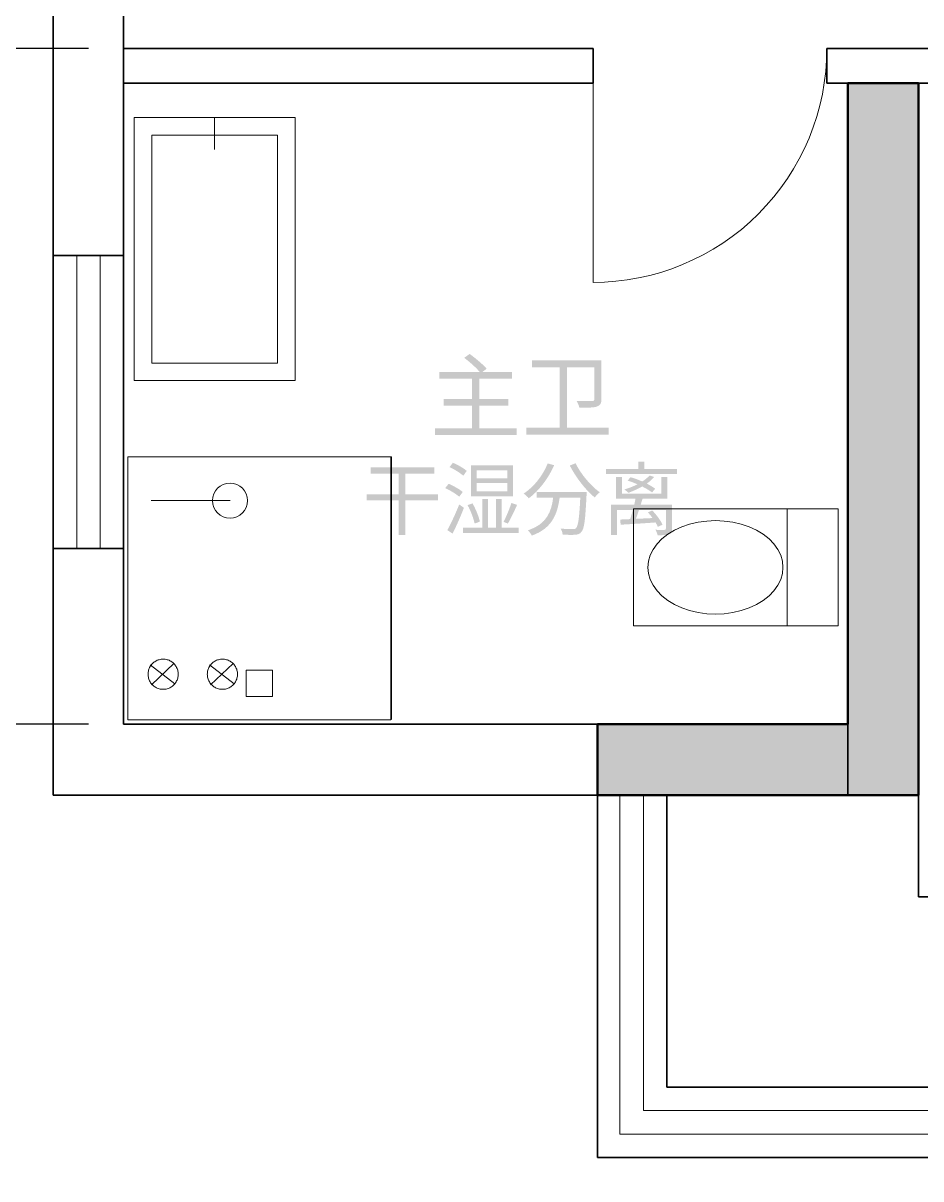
# Model space of a CAD drawing. Header units: millimetres. Extents: x -4600 to 229000, y -4300 to 19460.
# Drawn here: x 39657 to 42729, y 2904 to 6857 of the extents above; entities that cross this region are included whole.
import ezdxf

# ---------------------------------------------------------------- set-up
doc = ezdxf.new("R2010")
doc.units = ezdxf.units.MM
doc.header["$LTSCALE"] = 100
for name, color, linetype, lineweight in [('A-DIMS', 7, 'Continuous', 13), ('A-EX-SERVICE', 6, 'Continuous', 13), ('A-EX-STRUCT', 7, 'Continuous', 50), ('A-EX-WALL', 7, 'Continuous', 35), ('A-EX-WINDOW', 4, 'Continuous', 18), ('A-NEW-DOOR', 3, 'Continuous', 18), ('A-SANITARY', 4, 'Continuous', 18), ('A-TEXT', 7, 'Continuous', 18), ('R2-DETAIL', 7, 'Continuous', 13)]:
    doc.layers.add(name, color=color, linetype=linetype, lineweight=lineweight)

# ---------------------------------------------------------------- blocks, each defined once
blk = doc.blocks.new('SOURCE_PROPOSED')
at = {"layer": 'A-EX-STRUCT'}
blk.add_hatch(color=256, dxfattribs=at).paths.add_polyline_path([(2479, 4851.4), (2720, 4851.4), (2720, 2416.5), (1622.1, 2416.5), (1622.1, 2660), (2479, 2660)])
at = {"layer": 'A-EX-SERVICE'}
for p, q in [((176, 2797.7), (91.8, 2862.7)), ((95.6, 2793.9), (172.2, 2866.5)), ((378.7, 2797.7), (294.6, 2862.7)), ((298.4, 2793.9), (374.9, 2866.5))]:
    blk.add_line(p, q, dxfattribs=at)
for points in [[(135.8, 2881.8), (132.3, 2881.7), (128.8, 2881.4), (125.4, 2880.8), (122.1, 2880), (118.8, 2879), (115.7, 2877.8), (112.7, 2876.4), (109.7, 2874.8), (106.9, 2873), (104.2, 2871.1), (101.7, 2869), (99.3, 2866.7), (97, 2864.3), (94.9, 2861.7), (93, 2859.1), (91.2, 2856.2), (89.6, 2853.3), (88.2, 2850.3), (87, 2847.1), (86, 2843.9), (85.2, 2840.6), (84.6, 2837.2), (84.3, 2833.7), (84.2, 2830.2)], [(187.5, 2830.2), (187.3, 2833.7), (187, 2837.2), (186.4, 2840.6), (185.6, 2843.9), (184.6, 2847.1), (183.4, 2850.3), (182, 2853.3), (180.4, 2856.2), (178.6, 2859.1), (176.7, 2861.7), (174.6, 2864.3), (172.3, 2866.7), (169.9, 2869), (167.4, 2871.1), (164.7, 2873), (161.9, 2874.8), (158.9, 2876.4), (155.9, 2877.8), (152.8, 2879), (149.5, 2880), (146.2, 2880.8), (142.8, 2881.4), (139.3, 2881.7), (135.8, 2881.8)], [(338.6, 2881.8), (335, 2881.7), (331.6, 2881.4), (328.2, 2880.8), (324.8, 2880), (321.6, 2879), (318.5, 2877.8), (315.4, 2876.4), (312.5, 2874.8), (309.7, 2873), (307, 2871.1), (304.5, 2869), (302, 2866.7), (299.8, 2864.3), (297.7, 2861.7), (295.7, 2859.1), (294, 2856.2), (292.4, 2853.3), (291, 2850.3), (289.8, 2847.1), (288.8, 2843.9), (288, 2840.6), (287.4, 2837.2), (287, 2833.7), (286.9, 2830.2)], [(390.2, 2830.2), (390.1, 2833.7), (389.7, 2837.2), (389.2, 2840.6), (388.4, 2843.9), (387.4, 2847.1), (386.2, 2850.3), (384.7, 2853.3), (383.2, 2856.2), (381.4, 2859.1), (379.4, 2861.7), (377.3, 2864.3), (375.1, 2866.7), (372.7, 2869), (370.1, 2871.1), (367.4, 2873), (364.6, 2874.8), (361.7, 2876.4), (358.7, 2877.8), (355.5, 2879), (352.3, 2880), (349, 2880.8), (345.6, 2881.4), (342.1, 2881.7), (338.6, 2881.8)], [(84.2, 2830.2), (84.3, 2826.7), (84.6, 2823.2), (85.2, 2819.8), (86, 2816.5), (87, 2813.2), (88.2, 2810.1), (89.6, 2807.1), (91.2, 2804.1), (93, 2801.3), (94.9, 2798.6), (97, 2796.1), (99.3, 2793.7), (101.7, 2791.4), (104.2, 2789.3), (106.9, 2787.4), (109.7, 2785.6), (112.7, 2784), (115.7, 2782.6), (118.8, 2781.4), (122.1, 2780.4), (125.4, 2779.6), (128.8, 2779), (132.3, 2778.7), (135.8, 2778.6)], [(135.8, 2778.6), (139.3, 2778.7), (142.8, 2779), (146.2, 2779.6), (149.5, 2780.4), (152.8, 2781.4), (155.9, 2782.6), (158.9, 2784), (161.9, 2785.6), (164.7, 2787.4), (167.4, 2789.3), (169.9, 2791.4), (172.3, 2793.7), (174.6, 2796.1), (176.7, 2798.6), (178.6, 2801.3), (180.4, 2804.1), (182, 2807.1), (183.4, 2810.1), (184.6, 2813.2), (185.6, 2816.5), (186.4, 2819.8), (187, 2823.2), (187.3, 2826.7), (187.5, 2830.2)], [(286.9, 2830.2), (287, 2826.7), (287.4, 2823.2), (288, 2819.8), (288.8, 2816.5), (289.8, 2813.2), (291, 2810.1), (292.4, 2807.1), (294, 2804.1), (295.7, 2801.3), (297.7, 2798.6), (299.8, 2796.1), (302, 2793.7), (304.5, 2791.4), (307, 2789.3), (309.7, 2787.4), (312.5, 2785.6), (315.4, 2784), (318.5, 2782.6), (321.6, 2781.4), (324.8, 2780.4), (328.2, 2779.6), (331.6, 2779), (335, 2778.7), (338.6, 2778.6)], [(338.6, 2778.6), (342.1, 2778.7), (345.6, 2779), (349, 2779.6), (352.3, 2780.4), (355.5, 2781.4), (358.7, 2782.6), (361.7, 2784), (364.6, 2785.6), (367.4, 2787.4), (370.1, 2789.3), (372.7, 2791.4), (375.1, 2793.7), (377.3, 2796.1), (379.4, 2798.6), (381.4, 2801.3), (383.2, 2804.1), (384.7, 2807.1), (386.2, 2810.1), (387.4, 2813.2), (388.4, 2816.5), (389.2, 2819.8), (389.7, 2823.2), (390.1, 2826.7), (390.2, 2830.2)]]:
    blk.add_lwpolyline(points, dxfattribs=at)
at = {"layer": 'A-EX-STRUCT'}
blk.add_lwpolyline([(2479, 4851.4), (2720, 4851.4), (2720, 2416.5), (1622.1, 2416.5), (1622.1, 2660), (2479, 2660)], close=True, dxfattribs=at)
at = {"layer": 'A-EX-WALL'}
for p, q in [((0, 4851.4), (0, 9630)), ((-240.1, 9179), (-240.1, 2416.5)), ((1606.8, 4970), (0, 4970)), ((1606.8, 4970), (1606.8, 4851.4)), ((3714, 4970), (2406.8, 4970)), ((2406.8, 4970), (2406.8, 4870.6)), ((2406.8, 4870.6), (2406.8, 4851.4)), ((0, 4851.4), (0, 2660)), ((1606.8, 4851.4), (0, 4851.4)), ((2406.8, 4851.4), (2479, 4851.4)), ((2479, 4851.4), (2479, 2416.5)), ((2479, 4851.4), (2720, 4851.4)), ((5359.1, 4851.4), (2720, 4851.4)), ((2720, 4851.4), (2720, 2068.5)), ((0, 4262.5), (-240.1, 4262.5)), ((0, 3260.4), (0, 4262.5)), ((0, 3260.4), (-240.1, 3260.4)), ((0, 2660), (2479, 2660)), ((1622.1, 2416.5), (-240.1, 2416.5)), ((1622.1, 2416.5), (1622.1, 1177.6)), ((1622.1, 2416.5), (1859.2, 2416.5)), ((1859.2, 2416.5), (1859.2, 1418.5)), ((1859.2, 2416.5), (2720, 2416.5)), ((6350, 2068.5), (2720, 2068.5)), ((1859.2, 1418.5), (4360.6, 1418.5)), ((1622.1, 1177.6), (4601.6, 1177.6))]:
    blk.add_line(p, q, dxfattribs=at)
at = {"layer": 'A-EX-WINDOW'}
for p, q in [((-160, 3260.4), (-160, 4262.5)), ((-80, 3260.4), (-80, 4262.5)), ((1698.6, 2416.5), (1698.6, 1257.9)), ((1778.9, 2416.5), (1778.9, 1338.2)), ((1778.9, 1338.2), (4440.9, 1338.2)), ((1698.6, 1257.9), (4521.3, 1257.9))]:
    blk.add_line(p, q, dxfattribs=at)
blk = doc.blocks.new('FURNITURE_DESIGN')
at = {"layer": 'A-TEXT'}
h = blk.add_hatch(color=256, dxfattribs=at)
edge = h.paths.add_edge_path()
edge.add_spline(control_points=[(1165.7, 3912.5), (1184.8, 3898.4), (1206.8, 3878.3), (1219.3, 3863.8)], knot_values=[0, 0, 0, 0, 1, 1, 1, 1], degree=3, periodic=0)
edge.add_line((1219.3, 3863.8), (1080.6, 3863.8))
edge.add_line((1080.6, 3863.8), (1080.6, 3840.9))
edge.add_line((1080.6, 3840.9), (1192.3, 3840.9))
edge.add_line((1192.3, 3840.9), (1192.3, 3771.9))
edge.add_line((1192.3, 3771.9), (1095.1, 3771.9))
edge.add_line((1095.1, 3771.9), (1095.1, 3749))
edge.add_line((1095.1, 3749), (1192.3, 3749))
edge.add_line((1192.3, 3749), (1192.3, 3671.5))
edge.add_line((1192.3, 3671.5), (1065.9, 3671.5))
edge.add_line((1065.9, 3671.5), (1065.9, 3648.6))
edge.add_line((1065.9, 3648.6), (1345.8, 3648.6))
edge.add_line((1345.8, 3648.6), (1345.8, 3671.5))
edge.add_line((1345.8, 3671.5), (1217.8, 3671.5))
edge.add_line((1217.8, 3671.5), (1217.8, 3749))
edge.add_line((1217.8, 3749), (1316.9, 3749))
edge.add_line((1316.9, 3749), (1316.9, 3771.9))
edge.add_line((1316.9, 3771.9), (1217.8, 3771.9))
edge.add_line((1217.8, 3771.9), (1217.8, 3840.9))
edge.add_line((1217.8, 3840.9), (1329.8, 3840.9))
edge.add_line((1329.8, 3840.9), (1329.8, 3863.8))
edge.add_line((1329.8, 3863.8), (1227.8, 3863.8))
edge.add_line((1227.8, 3863.8), (1242.9, 3874.8))
edge.add_spline(control_points=[(1242.9, 3874.8), (1230.3, 3889.6), (1204.9, 3910.9), (1184.8, 3925.3)], knot_values=[0, 0, 0, 0, 1, 1, 1, 1], degree=3, periodic=0)
edge.add_line((1184.8, 3925.3), (1165.7, 3912.5))
h = blk.add_hatch(color=256, dxfattribs=at)
edge = h.paths.add_edge_path()
edge.add_line((1398.2, 3904), (1398.2, 3880.2))
edge.add_line((1398.2, 3880.2), (1492.9, 3880.2))
edge.add_line((1492.9, 3880.2), (1492.9, 3673.1))
edge.add_line((1492.9, 3673.1), (1378.4, 3673.1))
edge.add_line((1378.4, 3673.1), (1378.4, 3649.5))
edge.add_line((1378.4, 3649.5), (1660.5, 3649.5))
edge.add_line((1660.5, 3649.5), (1660.5, 3673.1))
edge.add_line((1660.5, 3673.1), (1518, 3673.1))
edge.add_line((1518, 3673.1), (1518, 3880.2))
edge.add_line((1518, 3880.2), (1611.2, 3880.2))
edge.add_line((1611.2, 3880.2), (1611.2, 3771.3))
edge.add_spline(control_points=[(1611.2, 3771.3), (1611.2, 3766.3), (1609.7, 3764.7), (1603.4, 3764.4), (1596.8, 3764.1), (1574.8, 3764.1), (1550.7, 3764.7)], knot_values=[0, 0, 0, 0, 1, 1, 1, 2, 2, 2, 2], degree=3, periodic=0)
edge.add_spline(control_points=[(1550.7, 3764.7), (1554.4, 3758.4), (1558.8, 3748.1), (1560.1, 3741.5)], knot_values=[0, 0, 0, 0, 1, 1, 1, 1], degree=3, periodic=0)
edge.add_spline(control_points=[(1560.1, 3741.5), (1589, 3741.5), (1608.7, 3741.8), (1620.3, 3745.6)], knot_values=[0, 0, 0, 0, 1, 1, 1, 1], degree=3, periodic=0)
edge.add_spline(control_points=[(1620.3, 3745.6), (1631.9, 3749.6), (1635.4, 3756.8), (1635.4, 3770.7)], knot_values=[0, 0, 0, 0, 1, 1, 1, 1], degree=3, periodic=0)
edge.add_line((1635.4, 3770.7), (1635.4, 3904))
edge.add_line((1635.4, 3904), (1398.2, 3904))
for points in [[(832.4, 3445.9), (832.4, 3424.6), (941.8, 3424.6), (941.8, 3305.9), (964.4, 3305.9), (964.4, 3424.6), (1076, 3424.6), (1076, 3445.9), (964.4, 3445.9), (964.4, 3516.3), (1063.5, 3516.3), (1063.5, 3537.3), (846.3, 3537.3), (846.3, 3516.3), (941.8, 3516.3), (941.8, 3445.9), (832.4, 3445.9)], [(1761.4, 3556.6), (1761.4, 3532.1), (1651.5, 3532.1), (1651.5, 3514.4), (1894, 3514.4), (1894, 3532.1), (1782.4, 3532.1), (1782.4, 3556.6), (1761.4, 3556.6)]]:
    blk.add_hatch(color=256, dxfattribs=at).paths.add_polyline_path(points)
h = blk.add_hatch(color=256, dxfattribs=at)
edge = h.paths.add_edge_path()
edge.add_spline(control_points=[(1115.8, 3538.6), (1132.8, 3530.7), (1153, 3518.2), (1162.8, 3508.9)], knot_values=[0, 0, 0, 0, 1, 1, 1, 1], degree=3, periodic=0)
edge.add_line((1162.8, 3508.9), (1174.5, 3525.5))
edge.add_spline(control_points=[(1174.5, 3525.5), (1164.4, 3534.8), (1144, 3546.5), (1127, 3553.4)], knot_values=[0, 0, 0, 0, 1, 1, 1, 1], degree=3, periodic=0)
edge.add_line((1127, 3553.4), (1115.8, 3538.6))
h = blk.add_hatch(color=256, dxfattribs=at)
h.paths.add_polyline_path([(1189.2, 3544.9), (1189.2, 3439), (1333.3, 3439), (1333.3, 3544.9), (1189.2, 3544.9)])
h.paths.add_polyline_path([(1208.6, 3483.8), (1313.4, 3483.8), (1313.4, 3456.2), (1208.6, 3456.2), (1208.6, 3483.8)], flags=0)
h.paths.add_polyline_path([(1208.6, 3527.7), (1313.4, 3527.7), (1313.4, 3500.4), (1208.6, 3500.4), (1208.6, 3527.7)], flags=0)
h = blk.add_hatch(color=256, dxfattribs=at)
edge = h.paths.add_edge_path()
edge.add_spline(control_points=[(1451.7, 3551.2), (1434.8, 3508.9), (1404.5, 3471.2), (1369.6, 3448.1)], knot_values=[0, 0, 0, 0, 1, 1, 1, 1], degree=3, periodic=0)
edge.add_spline(control_points=[(1369.6, 3448.1), (1374.5, 3444.2), (1383.5, 3436.3), (1387.3, 3432)], knot_values=[0, 0, 0, 0, 1, 1, 1, 1], degree=3, periodic=0)
edge.add_spline(control_points=[(1387.3, 3432), (1421.4, 3457.9), (1453.6, 3498.8), (1473.6, 3544.9)], knot_values=[0, 0, 0, 0, 1, 1, 1, 1], degree=3, periodic=0)
edge.add_line((1473.6, 3544.9), (1451.7, 3551.2))
h = blk.add_hatch(color=256, dxfattribs=at)
edge = h.paths.add_edge_path()
edge.add_line((1547, 3551.7), (1527.3, 3543.8))
edge.add_spline(control_points=[(1527.3, 3543.8), (1547.8, 3503.2), (1582.4, 3459), (1612.7, 3434.4)], knot_values=[0, 0, 0, 0, 1, 1, 1, 1], degree=3, periodic=0)
edge.add_spline(control_points=[(1612.7, 3434.4), (1616.5, 3440.1), (1624.2, 3448.1), (1629.9, 3452.4)], knot_values=[0, 0, 0, 0, 1, 1, 1, 1], degree=3, periodic=0)
edge.add_spline(control_points=[(1629.9, 3452.4), (1599.9, 3473.4), (1564.7, 3514.9), (1547, 3551.7)], knot_values=[0, 0, 0, 0, 1, 1, 1, 1], degree=3, periodic=0)
h = blk.add_hatch(color=256, dxfattribs=at)
edge = h.paths.add_edge_path()
edge.add_spline(control_points=[(1100.8, 3466.6), (1118, 3459), (1138.8, 3446.4), (1148.9, 3437.1)], knot_values=[0, 0, 0, 0, 1, 1, 1, 1], degree=3, periodic=0)
edge.add_line((1148.9, 3437.1), (1160.9, 3453.5))
edge.add_spline(control_points=[(1160.9, 3453.5), (1150.2, 3462.8), (1129.2, 3474.5), (1112.6, 3481.6)], knot_values=[0, 0, 0, 0, 1, 1, 1, 1], degree=3, periodic=0)
edge.add_line((1112.6, 3481.6), (1100.8, 3466.6))
h = blk.add_hatch(color=256, dxfattribs=at)
edge = h.paths.add_edge_path()
edge.add_line((1685.6, 3504.3), (1685.6, 3430.3))
edge.add_line((1685.6, 3430.3), (1752.1, 3430.3))
edge.add_line((1752.1, 3430.3), (1747.8, 3409.9))
edge.add_line((1747.8, 3409.9), (1668.1, 3409.9))
edge.add_line((1668.1, 3409.9), (1668.1, 3305.9))
edge.add_line((1668.1, 3305.9), (1689.1, 3305.9))
edge.add_line((1689.1, 3305.9), (1689.1, 3392.4))
edge.add_line((1689.1, 3392.4), (1743.1, 3392.4))
edge.add_spline(control_points=[(1743.1, 3392.4), (1740.1, 3380.9), (1736.6, 3369.7), (1733.6, 3360.7)], knot_values=[0, 0, 0, 0, 1, 1, 1, 1], degree=3, periodic=0)
edge.add_line((1733.6, 3360.7), (1699.5, 3359.1))
edge.add_line((1699.5, 3359.1), (1701.4, 3341.6))
edge.add_spline(control_points=[(1701.4, 3341.6), (1733, 3343.5), (1777.5, 3346), (1820.6, 3349.3)], knot_values=[0, 0, 0, 0, 1, 1, 1, 1], degree=3, periodic=0)
edge.add_spline(control_points=[(1820.6, 3349.3), (1823.9, 3343.8), (1826.6, 3338.6), (1828.3, 3334.3)], knot_values=[0, 0, 0, 0, 1, 1, 1, 1], degree=3, periodic=0)
edge.add_line((1828.3, 3334.3), (1844.4, 3341.4))
edge.add_spline(control_points=[(1844.4, 3341.4), (1838.6, 3355.8), (1823.9, 3375.7), (1809.4, 3390.2)], knot_values=[0, 0, 0, 0, 1, 1, 1, 1], degree=3, periodic=0)
edge.add_line((1809.4, 3390.2), (1794.2, 3383.7))
edge.add_spline(control_points=[(1794.2, 3383.7), (1799.9, 3377.9), (1805.3, 3371.4), (1810.5, 3364.3)], knot_values=[0, 0, 0, 0, 1, 1, 1, 1], degree=3, periodic=0)
edge.add_line((1810.5, 3364.3), (1753.2, 3361.6))
edge.add_spline(control_points=[(1753.2, 3361.6), (1756.8, 3370.8), (1760.6, 3381.5), (1764.1, 3392.4)], knot_values=[0, 0, 0, 0, 1, 1, 1, 1], degree=3, periodic=0)
edge.add_line((1764.1, 3392.4), (1856.1, 3392.4))
edge.add_line((1856.1, 3392.4), (1856.1, 3328.3))
edge.add_spline(control_points=[(1856.1, 3328.3), (1856.1, 3325), (1855, 3324.2), (1851.2, 3323.9), (1847.6, 3323.6), (1834.3, 3323.6), (1820.4, 3324.2)], knot_values=[0, 0, 0, 0, 1, 1, 1, 2, 2, 2, 2], degree=3, periodic=0)
edge.add_spline(control_points=[(1820.4, 3324.2), (1823.4, 3319), (1826.6, 3311.1), (1828, 3305.6)], knot_values=[0, 0, 0, 0, 1, 1, 1, 1], degree=3, periodic=0)
edge.add_spline(control_points=[(1828, 3305.6), (1846.3, 3305.6), (1858.8, 3305.9), (1867, 3308.6)], knot_values=[0, 0, 0, 0, 1, 1, 1, 1], degree=3, periodic=0)
edge.add_spline(control_points=[(1867, 3308.6), (1875.2, 3311.9), (1877.4, 3317.6), (1877.4, 3328.3)], knot_values=[0, 0, 0, 0, 1, 1, 1, 1], degree=3, periodic=0)
edge.add_line((1877.4, 3328.3), (1877.4, 3409.9))
edge.add_line((1877.4, 3409.9), (1769.9, 3409.9))
edge.add_line((1769.9, 3409.9), (1776.1, 3430.3))
edge.add_line((1776.1, 3430.3), (1861, 3430.3))
edge.add_line((1861, 3430.3), (1861, 3504.3))
edge.add_line((1861, 3504.3), (1840.5, 3504.3))
edge.add_line((1840.5, 3504.3), (1840.5, 3447.2))
edge.add_line((1840.5, 3447.2), (1705.5, 3447.2))
edge.add_line((1705.5, 3447.2), (1705.5, 3504.3))
edge.add_line((1705.5, 3504.3), (1685.6, 3504.3))
edge = h.paths.add_edge_path(flags=0)
edge.add_spline(control_points=[(1800.2, 3510), (1793.6, 3502.6), (1785.2, 3495.5), (1775.3, 3489.3)], knot_values=[0, 0, 0, 0, 1, 1, 1, 1], degree=3, periodic=0)
edge.add_spline(control_points=[(1775.3, 3489.3), (1762, 3495.3), (1747.8, 3500.4), (1734.9, 3504)], knot_values=[0, 0, 0, 0, 1, 1, 1, 1], degree=3, periodic=0)
edge.add_line((1734.9, 3504), (1725.1, 3492.3))
edge.add_spline(control_points=[(1725.1, 3492.3), (1736, 3489), (1747.5, 3484.6), (1758.7, 3480)], knot_values=[0, 0, 0, 0, 1, 1, 1, 1], degree=3, periodic=0)
edge.add_spline(control_points=[(1758.7, 3480), (1744.8, 3472.6), (1729.2, 3466.6), (1714.2, 3462)], knot_values=[0, 0, 0, 0, 1, 1, 1, 1], degree=3, periodic=0)
edge.add_spline(control_points=[(1714.2, 3462), (1718.3, 3459.2), (1724.6, 3453.5), (1727.6, 3450.5)], knot_values=[0, 0, 0, 0, 1, 1, 1, 1], degree=3, periodic=0)
edge.add_spline(control_points=[(1727.6, 3450.5), (1743.1, 3456.2), (1759.5, 3463.6), (1774.8, 3472.3)], knot_values=[0, 0, 0, 0, 1, 1, 1, 1], degree=3, periodic=0)
edge.add_spline(control_points=[(1774.8, 3472.3), (1788.4, 3465.5), (1800.4, 3458.4), (1808.9, 3451.9)], knot_values=[0, 0, 0, 0, 1, 1, 1, 1], degree=3, periodic=0)
edge.add_line((1808.9, 3451.9), (1819.3, 3464.7))
edge.add_spline(control_points=[(1819.3, 3464.7), (1811.9, 3470.4), (1801.8, 3476.4), (1790.6, 3482.2)], knot_values=[0, 0, 0, 0, 1, 1, 1, 1], degree=3, periodic=0)
edge.add_spline(control_points=[(1790.6, 3482.2), (1800.4, 3489), (1809.2, 3496.6), (1816, 3504.8)], knot_values=[0, 0, 0, 0, 1, 1, 1, 1], degree=3, periodic=0)
edge.add_line((1816, 3504.8), (1800.2, 3510))
h = blk.add_hatch(color=256, dxfattribs=at)
edge = h.paths.add_edge_path()
edge.add_line((1414.3, 3453.5), (1414.3, 3433.6))
edge.add_line((1414.3, 3433.6), (1470.3, 3433.6))
edge.add_spline(control_points=[(1470.3, 3433.6), (1464.3, 3387.2), (1449, 3343.5), (1384.1, 3322.3)], knot_values=[0, 0, 0, 0, 1, 1, 1, 1], degree=3, periodic=0)
edge.add_spline(control_points=[(1384.1, 3322.3), (1388.7, 3317.9), (1394.7, 3309.7), (1397.4, 3304.3)], knot_values=[0, 0, 0, 0, 1, 1, 1, 1], degree=3, periodic=0)
edge.add_spline(control_points=[(1397.4, 3304.3), (1467.6, 3329.6), (1485, 3379.3), (1492.4, 3433.6)], knot_values=[0, 0, 0, 0, 1, 1, 1, 1], degree=3, periodic=0)
edge.add_line((1492.4, 3433.6), (1563.1, 3433.6))
edge.add_spline(control_points=[(1563.1, 3433.6), (1559.8, 3364.3), (1555.7, 3337), (1548.6, 3329.9), (1545.9, 3327.2), (1542.6, 3326.4), (1537.1, 3326.4), (1530.6, 3326.4), (1513.9, 3326.6), (1495.9, 3328.3)], knot_values=[0, 0, 0, 0, 1, 1, 1, 2, 2, 2, 3, 3, 3, 3], degree=3, periodic=0)
edge.add_spline(control_points=[(1495.9, 3328.3), (1499.8, 3322.5), (1502.2, 3313.8), (1502.8, 3307.8)], knot_values=[0, 0, 0, 0, 1, 1, 1, 1], degree=3, periodic=0)
edge.add_spline(control_points=[(1502.8, 3307.8), (1519.9, 3306.7), (1536.9, 3306.4), (1546.1, 3307.3), (1555.4, 3308.1), (1561.7, 3310), (1567.1, 3317.1)], knot_values=[0, 0, 0, 0, 1, 1, 1, 2, 2, 2, 2], degree=3, periodic=0)
edge.add_spline(control_points=[(1567.1, 3317.1), (1576.7, 3327.5), (1580.5, 3358.8), (1584.6, 3443.7)], knot_values=[0, 0, 0, 0, 1, 1, 1, 1], degree=3, periodic=0)
edge.add_spline(control_points=[(1584.6, 3443.7), (1584.9, 3446.4), (1584.9, 3453.5), (1584.9, 3453.5)], knot_values=[0, 0, 0, 0, 1, 1, 1, 1], degree=3, periodic=0)
edge.add_line((1584.9, 3453.5), (1414.3, 3453.5))
h = blk.add_hatch(color=256, dxfattribs=at)
edge = h.paths.add_edge_path()
edge.add_line((1108.2, 3323.1), (1126.2, 3311.1))
edge.add_spline(control_points=[(1126.2, 3311.1), (1139, 3336.5), (1154, 3370.6), (1165, 3399.2)], knot_values=[0, 0, 0, 0, 1, 1, 1, 1], degree=3, periodic=0)
edge.add_line((1165, 3399.2), (1148.9, 3410.9))
edge.add_spline(control_points=[(1148.9, 3410.9), (1136.9, 3380.1), (1119.9, 3344.4), (1108.2, 3323.1)], knot_values=[0, 0, 0, 0, 1, 1, 1, 1], degree=3, periodic=0)
h = blk.add_hatch(color=256, dxfattribs=at)
h.paths.add_polyline_path([(1274.6, 3430), (1274.6, 3331.8), (1246.8, 3331.8), (1246.8, 3430), (1228, 3430), (1228, 3331.8), (1161.4, 3331.8), (1161.4, 3313.5), (1352.7, 3313.5), (1352.7, 3331.8), (1293.7, 3331.8), (1293.7, 3430), (1274.6, 3430)])
edge = h.paths.add_edge_path(flags=0)
edge.add_spline(control_points=[(1327.3, 3415.9), (1321.3, 3396.2), (1309.6, 3368.4), (1300.3, 3351.2)], knot_values=[0, 0, 0, 0, 1, 1, 1, 1], degree=3, periodic=0)
edge.add_line((1300.3, 3351.2), (1315.3, 3345.5))
edge.add_spline(control_points=[(1315.3, 3345.5), (1325.1, 3361.8), (1337.4, 3388), (1347, 3409.6)], knot_values=[0, 0, 0, 0, 1, 1, 1, 1], degree=3, periodic=0)
edge.add_line((1347, 3409.6), (1327.3, 3415.9))
edge = h.paths.add_edge_path(flags=0)
edge.add_spline(control_points=[(1177.5, 3408.5), (1188.4, 3389.1), (1198.2, 3362.6), (1201.5, 3345.5)], knot_values=[0, 0, 0, 0, 1, 1, 1, 1], degree=3, periodic=0)
edge.add_line((1201.5, 3345.5), (1219.5, 3352))
edge.add_spline(control_points=[(1219.5, 3352), (1216, 3368.9), (1205.9, 3394.8), (1194.2, 3414.5)], knot_values=[0, 0, 0, 0, 1, 1, 1, 1], degree=3, periodic=0)
edge.add_line((1194.2, 3414.5), (1177.5, 3408.5))
at = {"layer": 'A-NEW-DOOR'}
blk.add_line((1606.8, 4970), (1606.8, 4170), dxfattribs=at)
blk.add_lwpolyline([(2406.8, 4970), (2405.8, 4930.7), (2402.9, 4891.6), (2398.1, 4852.6), (2391.4, 4813.9), (2382.8, 4775.6), (2372.3, 4737.8), (2360, 4700.5), (2345.9, 4663.9), (2329.9, 4628), (2312.3, 4592.9), (2292.9, 4558.7), (2271.9, 4525.5), (2249.3, 4493.4), (2225.2, 4462.5), (2199.5, 4432.8), (2172.4, 4404.3), (2144, 4377.2), (2114.3, 4351.6), (2083.3, 4327.4), (2051.2, 4304.8), (2018, 4283.8), (1983.9, 4264.5), (1948.8, 4246.8), (1912.9, 4230.9), (1876.3, 4216.8), (1839, 4204.4), (1801.1, 4194), (1762.8, 4185.4), (1724.1, 4178.7), (1685.2, 4173.9), (1646, 4171), (1606.8, 4170)], dxfattribs=at)
at = {"layer": 'A-SANITARY'}
for p, q in [((312, 4734.2), (312, 4624.2)), ((14.7, 3574.1), (916.9, 3574.1)), ((916.9, 3574.1), (916.9, 2675.3))]:
    blk.add_line(p, q, dxfattribs=at)
for points in [[(37, 4734.2), (587, 4734.2), (587, 3834.2), (37, 3834.2)], [(97, 4674.2), (527, 4674.2), (527, 3894.2), (97, 3894.2)], [(14.7, 3574.1), (914.7, 3574.1), (914.7, 2674.1), (14.7, 2674.1)], [(1745.7, 3395.6), (2445.7, 3395.6), (2445.7, 2995.6), (1745.7, 2995.6)], [(2256.7, 3195.6), (2254.8, 3216.5), (2248.9, 3237), (2239.2, 3256.8), (2225.8, 3275.6), (2209, 3293), (2189.1, 3308.7), (2166.4, 3322.5), (2141.2, 3334.1), (2114.1, 3343.4), (2085.5, 3350.1), (2055.9, 3354.2), (2025.7, 3355.6), (1995.6, 3354.2), (1966, 3350.1), (1937.3, 3343.4), (1910.2, 3334.1), (1885.1, 3322.5), (1862.4, 3308.7), (1842.5, 3293), (1825.7, 3275.6), (1812.3, 3256.8), (1802.6, 3237), (1796.7, 3216.5), (1794.7, 3195.6), (1796.7, 3174.7), (1802.6, 3154.2), (1812.3, 3134.4), (1825.7, 3115.6), (1842.5, 3098.2), (1862.4, 3082.4), (1885.1, 3068.6), (1910.2, 3057), (1937.3, 3047.8), (1966, 3041), (1995.6, 3036.9), (2025.7, 3035.6), (2055.9, 3036.9), (2085.5, 3041), (2114.1, 3047.8), (2141.2, 3057), (2166.4, 3068.6), (2189.1, 3082.4), (2209, 3098.2), (2225.8, 3115.6), (2239.2, 3134.4), (2248.9, 3154.2), (2254.8, 3174.7), (2256.7, 3195.6)]]:
    blk.add_lwpolyline(points, close=True, dxfattribs=at)
blk.add_lwpolyline([(2270.7, 3395.6), (2270.7, 2995.6)], dxfattribs=at)
at = {"layer": 'R2-DETAIL'}
blk.add_line((94.7, 3424.1), (364.7, 3424.1), dxfattribs=at)
blk.add_lwpolyline([(419.7, 2754.1), (509.7, 2754.1), (509.7, 2844.1), (419.7, 2844.1)], close=True, dxfattribs=at)
blk.add_circle((364.7, 3424.1), 60, dxfattribs=at)
blk = doc.blocks.new('_ARCHTICK')
at = {"color": 0, "linetype": 'BYBLOCK', "const_width": 0.15}
blk.add_lwpolyline([(-0.5, -0.5), (0.5, 0.5)], dxfattribs=at)
blk = doc.blocks.new('*D14')
at = {"layer": 'A-DIMS'}
h = blk.add_hatch(color=256, dxfattribs=at)
edge = h.paths.add_edge_path()
edge.add_spline(control_points=[(-2968.8, 5727.3), (-2968.8, 5765.2), (-3003.2, 5789.5), (-3073, 5789.5), (-3142.3, 5789.5), (-3175.9, 5765.2), (-3175.9, 5727.3), (-3175.9, 5689.1), (-3142.3, 5665.1), (-3073, 5665.1), (-3003.2, 5665.1), (-2968.8, 5689.1), (-2968.8, 5727.3)], knot_values=[0, 0, 0, 0, 1, 1, 1, 2, 2, 2, 3, 3, 3, 4, 4, 4, 4], degree=3, periodic=0)
edge = h.paths.add_edge_path(flags=0)
edge.add_spline(control_points=[(-2989, 5727.3), (-2989, 5704.6), (-3014.3, 5689.1), (-3073, 5689.1), (-3131.4, 5689.1), (-3156.2, 5704.6), (-3156.2, 5727.3), (-3156.2, 5749.9), (-3131.4, 5765.5), (-3073, 5765.5), (-3014.3, 5765.5), (-2989, 5749.9), (-2989, 5727.3)], knot_values=[0, 0, 0, 0, 1, 1, 1, 2, 2, 2, 3, 3, 3, 4, 4, 4, 4], degree=3, periodic=0)
h = blk.add_hatch(color=256, dxfattribs=at)
edge = h.paths.add_edge_path()
edge.add_spline(control_points=[(-2968.8, 5582.1), (-2968.8, 5613.2), (-2995, 5639.7), (-3033.7, 5639.7), (-3075.7, 5639.7), (-3096.5, 5617.9), (-3096.5, 5584), (-3096.5, 5568.5), (-3087.5, 5551), (-3072.5, 5538.7)], knot_values=[0, 0, 0, 0, 1, 1, 1, 2, 2, 2, 3, 3, 3, 3], degree=3, periodic=0)
edge.add_spline(control_points=[(-3072.5, 5538.7), (-3134.4, 5539.8), (-3155.4, 5562.5), (-3155.4, 5590.3), (-3155.4, 5602.3), (-3149.4, 5614.3), (-3140.1, 5622)], knot_values=[0, 0, 0, 0, 1, 1, 1, 2, 2, 2, 2], degree=3, periodic=0)
edge.add_line((-3140.1, 5622), (-3155.4, 5636.2))
edge.add_spline(control_points=[(-3155.4, 5636.2), (-3167.4, 5625), (-3175.9, 5610), (-3175.9, 5589.2), (-3175.9, 5550.5), (-3146.1, 5515.3), (-3067.8, 5515.3), (-3001.8, 5515.3), (-2968.8, 5543.9), (-2968.8, 5582.1)], knot_values=[0, 0, 0, 0, 1, 1, 1, 2, 2, 2, 3, 3, 3, 3], degree=3, periodic=0)
edge = h.paths.add_edge_path(flags=0)
edge.add_spline(control_points=[(-3052.5, 5539.3), (-3071.1, 5552.4), (-3077.9, 5567.7), (-3077.9, 5579.9), (-3077.9, 5604.2), (-3060.7, 5616), (-3033.7, 5616), (-3006.4, 5616), (-2988.4, 5601.2), (-2988.4, 5582.1), (-2988.4, 5557), (-3011.1, 5542), (-3052.5, 5539.3)], knot_values=[0, 0, 0, 0, 1, 1, 1, 2, 2, 2, 3, 3, 3, 4, 4, 4, 4], degree=3, periodic=0)
h = blk.add_hatch(color=256, dxfattribs=at)
edge = h.paths.add_edge_path()
edge.add_spline(control_points=[(-2968.8, 5424.4), (-2968.8, 5462.3), (-3003.2, 5486.6), (-3073, 5486.6), (-3142.3, 5486.6), (-3175.9, 5462.3), (-3175.9, 5424.4), (-3175.9, 5386.2), (-3142.3, 5362.2), (-3073, 5362.2), (-3003.2, 5362.2), (-2968.8, 5386.2), (-2968.8, 5424.4)], knot_values=[0, 0, 0, 0, 1, 1, 1, 2, 2, 2, 3, 3, 3, 4, 4, 4, 4], degree=3, periodic=0)
edge = h.paths.add_edge_path(flags=0)
edge.add_spline(control_points=[(-2989, 5424.4), (-2989, 5401.8), (-3014.3, 5386.2), (-3073, 5386.2), (-3131.4, 5386.2), (-3156.2, 5401.8), (-3156.2, 5424.4), (-3156.2, 5447.1), (-3131.4, 5462.6), (-3073, 5462.6), (-3014.3, 5462.6), (-2989, 5447.1), (-2989, 5424.4)], knot_values=[0, 0, 0, 0, 1, 1, 1, 2, 2, 2, 3, 3, 3, 4, 4, 4, 4], degree=3, periodic=0)
h = blk.add_hatch(color=256, dxfattribs=at)
edge = h.paths.add_edge_path()
edge.add_line((-2972.3, 5221.1), (-2972.3, 5330.8))
edge.add_line((-2972.3, 5330.8), (-2993.1, 5330.8))
edge.add_line((-2993.1, 5330.8), (-2993.1, 5290.7))
edge.add_line((-2993.1, 5290.7), (-3172.3, 5290.7))
edge.add_line((-3172.3, 5290.7), (-3172.3, 5271.6))
edge.add_spline(control_points=[(-3172.3, 5271.6), (-3166.1, 5260.7), (-3161.4, 5247.9), (-3158.1, 5230.2)], knot_values=[0, 0, 0, 0, 1, 1, 1, 1], degree=3, periodic=0)
edge.add_line((-3158.1, 5230.2), (-3142.3, 5230.2))
edge.add_line((-3142.3, 5230.2), (-3142.3, 5265.9))
edge.add_line((-3142.3, 5265.9), (-2993.1, 5265.9))
edge.add_line((-2993.1, 5265.9), (-2993.1, 5221.1))
edge.add_line((-2993.1, 5221.1), (-2972.3, 5221.1))
for p, q in [((-120, 6030), (-3057.3, 6030)), ((-2897.3, 4970), (-2897.3, 6030)), ((-120, 4970), (-3057.3, 4970))]:
    blk.add_line(p, q)
at = {"layer": 'Defpoints'}
for p in [(0, 6030), (-2897.3, 4970), (0, 4970)]:
    blk.add_point(p, dxfattribs=at)
at = {"layer": 'A-DIMS', "xscale": 110, "yscale": 110}
for p, rotation in [((-2897.3, 6030), 90), ((-2897.3, 4970), 270)]:
    blk.add_blockref('_ARCHTICK', p, dxfattribs=dict(at, rotation=rotation))
blk = doc.blocks.new('*D15')
at = {"layer": 'A-DIMS'}
h = blk.add_hatch(color=256, dxfattribs=at)
edge = h.paths.add_edge_path()
edge.add_spline(control_points=[(-2968.8, 4042.3), (-2968.8, 4080.2), (-3003.2, 4104.5), (-3073, 4104.5), (-3142.3, 4104.5), (-3175.9, 4080.2), (-3175.9, 4042.3), (-3175.9, 4004.1), (-3142.3, 3980.1), (-3073, 3980.1), (-3003.2, 3980.1), (-2968.8, 4004.1), (-2968.8, 4042.3)], knot_values=[0, 0, 0, 0, 1, 1, 1, 2, 2, 2, 3, 3, 3, 4, 4, 4, 4], degree=3, periodic=0)
edge = h.paths.add_edge_path(flags=0)
edge.add_spline(control_points=[(-2989, 4042.3), (-2989, 4019.6), (-3014.3, 4004.1), (-3073, 4004.1), (-3131.4, 4004.1), (-3156.2, 4019.6), (-3156.2, 4042.3), (-3156.2, 4064.9), (-3131.4, 4080.5), (-3073, 4080.5), (-3014.3, 4080.5), (-2989, 4064.9), (-2989, 4042.3)], knot_values=[0, 0, 0, 0, 1, 1, 1, 2, 2, 2, 3, 3, 3, 4, 4, 4, 4], degree=3, periodic=0)
h = blk.add_hatch(color=256, dxfattribs=at)
edge = h.paths.add_edge_path()
edge.add_line((-2972.3, 3839), (-2972.3, 3948.7))
edge.add_line((-2972.3, 3948.7), (-2993.1, 3948.7))
edge.add_line((-2993.1, 3948.7), (-2993.1, 3908.6))
edge.add_line((-2993.1, 3908.6), (-3172.3, 3908.6))
edge.add_line((-3172.3, 3908.6), (-3172.3, 3889.5))
edge.add_spline(control_points=[(-3172.3, 3889.5), (-3166.1, 3878.6), (-3161.4, 3865.8), (-3158.1, 3848)], knot_values=[0, 0, 0, 0, 1, 1, 1, 1], degree=3, periodic=0)
edge.add_line((-3158.1, 3848), (-3142.3, 3848))
edge.add_line((-3142.3, 3848), (-3142.3, 3883.8))
edge.add_line((-3142.3, 3883.8), (-2993.1, 3883.8))
edge.add_line((-2993.1, 3883.8), (-2993.1, 3839))
edge.add_line((-2993.1, 3839), (-2972.3, 3839))
h = blk.add_hatch(color=256, dxfattribs=at)
edge = h.paths.add_edge_path()
edge.add_spline(control_points=[(-2968.8, 3735.3), (-2968.8, 3771.1), (-2990.1, 3799.7), (-3025.8, 3799.7), (-3053.4, 3799.7), (-3070.8, 3780.9), (-3076.6, 3757.4)], knot_values=[0, 0, 0, 0, 1, 1, 1, 2, 2, 2, 2], degree=3, periodic=0)
edge.add_line((-3076.6, 3757.4), (-3077.9, 3757.4))
edge.add_spline(control_points=[(-3077.9, 3757.4), (-3085.3, 3778.7), (-3101.7, 3792.9), (-3125.9, 3792.9), (-3157.6, 3792.9), (-3175.9, 3768.3), (-3175.9, 3734.5), (-3175.9, 3711.6), (-3165.8, 3693.9), (-3152.1, 3678.8)], knot_values=[0, 0, 0, 0, 1, 1, 1, 2, 2, 2, 3, 3, 3, 3], degree=3, periodic=0)
edge.add_line((-3152.1, 3678.8), (-3136.3, 3692.2))
edge.add_spline(control_points=[(-3136.3, 3692.2), (-3147.8, 3703.7), (-3155.7, 3717.6), (-3155.7, 3733.7), (-3155.7, 3754.7), (-3143.1, 3767.5), (-3124, 3767.5), (-3102.5, 3767.5), (-3085.8, 3753.6), (-3085.8, 3712.1)], knot_values=[0, 0, 0, 0, 1, 1, 1, 2, 2, 2, 3, 3, 3, 3], degree=3, periodic=0)
edge.add_line((-3085.8, 3712.1), (-3066.7, 3712.1))
edge.add_spline(control_points=[(-3066.7, 3712.1), (-3066.7, 3758.5), (-3050.9, 3774.3), (-3026.6, 3774.3), (-3003.7, 3774.3), (-2989.5, 3757.7), (-2989.5, 3733.7), (-2989.5, 3711), (-3000.4, 3696), (-3012.4, 3684.3)], knot_values=[0, 0, 0, 0, 1, 1, 1, 2, 2, 2, 3, 3, 3, 3], degree=3, periodic=0)
edge.add_line((-3012.4, 3684.3), (-2996.3, 3671.5))
edge.add_spline(control_points=[(-2996.3, 3671.5), (-2981.9, 3684.6), (-2968.8, 3704.2), (-2968.8, 3735.3)], knot_values=[0, 0, 0, 0, 1, 1, 1, 1], degree=3, periodic=0)
h = blk.add_hatch(color=256, dxfattribs=at)
edge = h.paths.add_edge_path()
edge.add_line((-2972.3, 3524.1), (-2972.3, 3649.9))
edge.add_line((-2972.3, 3649.9), (-2993.9, 3649.9))
edge.add_line((-2993.9, 3649.9), (-2993.9, 3594.5))
edge.add_spline(control_points=[(-2993.9, 3594.5), (-2993.9, 3584.4), (-2992.8, 3572.2), (-2992, 3561.8)], knot_values=[0, 0, 0, 0, 1, 1, 1, 1], degree=3, periodic=0)
edge.add_spline(control_points=[(-2992, 3561.8), (-3036.5, 3608.7), (-3077.1, 3640.4), (-3117.2, 3640.4), (-3152.7, 3640.4), (-3175.9, 3617.7), (-3175.9, 3582), (-3175.9, 3556.6), (-3164.4, 3539.1), (-3146.7, 3523)], knot_values=[0, 0, 0, 0, 1, 1, 1, 2, 2, 2, 3, 3, 3, 3], degree=3, periodic=0)
edge.add_line((-3146.7, 3523), (-3132.5, 3537.5))
edge.add_spline(control_points=[(-3132.5, 3537.5), (-3145.9, 3548.7), (-3155.7, 3562.6), (-3155.7, 3579), (-3155.7, 3603.8), (-3139, 3615.8), (-3116.1, 3615.8), (-3081.7, 3615.8), (-3041.9, 3586.9), (-2987.1, 3524.1)], knot_values=[0, 0, 0, 0, 1, 1, 1, 2, 2, 2, 3, 3, 3, 3], degree=3, periodic=0)
edge.add_line((-2987.1, 3524.1), (-2972.3, 3524.1))
for p, q in [((-120, 4970), (-3057.3, 4970)), ((-2897.3, 2660), (-2897.3, 4970)), ((-120, 2660), (-3057.3, 2660))]:
    blk.add_line(p, q)
at = {"layer": 'Defpoints'}
for p in [(0, 4970), (-2897.3, 2660), (0, 2660)]:
    blk.add_point(p, dxfattribs=at)
at = {"layer": 'A-DIMS', "xscale": 110, "yscale": 110}
for p, rotation in [((-2897.3, 4970), 90), ((-2897.3, 2660), 270)]:
    blk.add_blockref('_ARCHTICK', p, dxfattribs=dict(at, rotation=rotation))
blk = doc.blocks.new('*D16')
at = {"layer": 'A-DIMS'}
h = blk.add_hatch(color=256, dxfattribs=at)
edge = h.paths.add_edge_path()
edge.add_spline(control_points=[(-2968.8, 1557.3), (-2968.8, 1595.2), (-3003.2, 1619.5), (-3073, 1619.5), (-3142.3, 1619.5), (-3175.9, 1595.2), (-3175.9, 1557.3), (-3175.9, 1519.1), (-3142.3, 1495.1), (-3073, 1495.1), (-3003.2, 1495.1), (-2968.8, 1519.1), (-2968.8, 1557.3)], knot_values=[0, 0, 0, 0, 1, 1, 1, 2, 2, 2, 3, 3, 3, 4, 4, 4, 4], degree=3, periodic=0)
edge = h.paths.add_edge_path(flags=0)
edge.add_spline(control_points=[(-2989, 1557.3), (-2989, 1534.6), (-3014.3, 1519.1), (-3073, 1519.1), (-3131.4, 1519.1), (-3156.2, 1534.6), (-3156.2, 1557.3), (-3156.2, 1579.9), (-3131.4, 1595.5), (-3073, 1595.5), (-3014.3, 1595.5), (-2989, 1579.9), (-2989, 1557.3)], knot_values=[0, 0, 0, 0, 1, 1, 1, 2, 2, 2, 3, 3, 3, 4, 4, 4, 4], degree=3, periodic=0)
h = blk.add_hatch(color=256, dxfattribs=at)
edge = h.paths.add_edge_path()
edge.add_spline(control_points=[(-2968.8, 1412.1), (-2968.8, 1443.2), (-2995, 1469.7), (-3033.7, 1469.7), (-3075.7, 1469.7), (-3096.5, 1447.9), (-3096.5, 1414), (-3096.5, 1398.5), (-3087.5, 1381), (-3072.5, 1368.7)], knot_values=[0, 0, 0, 0, 1, 1, 1, 2, 2, 2, 3, 3, 3, 3], degree=3, periodic=0)
edge.add_spline(control_points=[(-3072.5, 1368.7), (-3134.4, 1369.8), (-3155.4, 1392.5), (-3155.4, 1420.3), (-3155.4, 1432.3), (-3149.4, 1444.3), (-3140.1, 1452)], knot_values=[0, 0, 0, 0, 1, 1, 1, 2, 2, 2, 2], degree=3, periodic=0)
edge.add_line((-3140.1, 1452), (-3155.4, 1466.2))
edge.add_spline(control_points=[(-3155.4, 1466.2), (-3167.4, 1455), (-3175.9, 1440), (-3175.9, 1419.2), (-3175.9, 1380.5), (-3146.1, 1345.3), (-3067.8, 1345.3), (-3001.8, 1345.3), (-2968.8, 1373.9), (-2968.8, 1412.1)], knot_values=[0, 0, 0, 0, 1, 1, 1, 2, 2, 2, 3, 3, 3, 3], degree=3, periodic=0)
edge = h.paths.add_edge_path(flags=0)
edge.add_spline(control_points=[(-3052.5, 1369.3), (-3071.1, 1382.4), (-3077.9, 1397.7), (-3077.9, 1409.9), (-3077.9, 1434.2), (-3060.7, 1446), (-3033.7, 1446), (-3006.4, 1446), (-2988.4, 1431.2), (-2988.4, 1412.1), (-2988.4, 1387), (-3011.1, 1372), (-3052.5, 1369.3)], knot_values=[0, 0, 0, 0, 1, 1, 1, 2, 2, 2, 3, 3, 3, 4, 4, 4, 4], degree=3, periodic=0)
h = blk.add_hatch(color=256, dxfattribs=at)
edge = h.paths.add_edge_path()
edge.add_spline(control_points=[(-2968.8, 1260.7), (-2968.8, 1291.8), (-2995, 1318.3), (-3033.7, 1318.3), (-3075.7, 1318.3), (-3096.5, 1296.4), (-3096.5, 1262.6), (-3096.5, 1247.1), (-3087.5, 1229.6), (-3072.5, 1217.3)], knot_values=[0, 0, 0, 0, 1, 1, 1, 2, 2, 2, 3, 3, 3, 3], degree=3, periodic=0)
edge.add_spline(control_points=[(-3072.5, 1217.3), (-3134.4, 1218.4), (-3155.4, 1241.1), (-3155.4, 1268.9), (-3155.4, 1280.9), (-3149.4, 1292.9), (-3140.1, 1300.5)], knot_values=[0, 0, 0, 0, 1, 1, 1, 2, 2, 2, 2], degree=3, periodic=0)
edge.add_line((-3140.1, 1300.5), (-3155.4, 1314.7))
edge.add_spline(control_points=[(-3155.4, 1314.7), (-3167.4, 1303.5), (-3175.9, 1288.5), (-3175.9, 1267.8), (-3175.9, 1229), (-3146.1, 1193.8), (-3067.8, 1193.8), (-3001.8, 1193.8), (-2968.8, 1222.5), (-2968.8, 1260.7)], knot_values=[0, 0, 0, 0, 1, 1, 1, 2, 2, 2, 3, 3, 3, 3], degree=3, periodic=0)
edge = h.paths.add_edge_path(flags=0)
edge.add_spline(control_points=[(-3052.5, 1217.9), (-3071.1, 1231), (-3077.9, 1246.2), (-3077.9, 1258.5), (-3077.9, 1282.8), (-3060.7, 1294.5), (-3033.7, 1294.5), (-3006.4, 1294.5), (-2988.4, 1279.8), (-2988.4, 1260.7), (-2988.4, 1235.6), (-3011.1, 1220.6), (-3052.5, 1217.9)], knot_values=[0, 0, 0, 0, 1, 1, 1, 2, 2, 2, 3, 3, 3, 4, 4, 4, 4], degree=3, periodic=0)
h = blk.add_hatch(color=256, dxfattribs=at)
edge = h.paths.add_edge_path()
edge.add_line((-2972.3, 1039.1), (-2972.3, 1164.9))
edge.add_line((-2972.3, 1164.9), (-2993.9, 1164.9))
edge.add_line((-2993.9, 1164.9), (-2993.9, 1109.5))
edge.add_spline(control_points=[(-2993.9, 1109.5), (-2993.9, 1099.4), (-2992.8, 1087.2), (-2992, 1076.8)], knot_values=[0, 0, 0, 0, 1, 1, 1, 1], degree=3, periodic=0)
edge.add_spline(control_points=[(-2992, 1076.8), (-3036.5, 1123.7), (-3077.1, 1155.4), (-3117.2, 1155.4), (-3152.7, 1155.4), (-3175.9, 1132.7), (-3175.9, 1097), (-3175.9, 1071.6), (-3164.4, 1054.1), (-3146.7, 1038)], knot_values=[0, 0, 0, 0, 1, 1, 1, 2, 2, 2, 3, 3, 3, 3], degree=3, periodic=0)
edge.add_line((-3146.7, 1038), (-3132.5, 1052.5))
edge.add_spline(control_points=[(-3132.5, 1052.5), (-3145.9, 1063.7), (-3155.7, 1077.6), (-3155.7, 1094), (-3155.7, 1118.8), (-3139, 1130.8), (-3116.1, 1130.8), (-3081.7, 1130.8), (-3041.9, 1101.9), (-2987.1, 1039.1)], knot_values=[0, 0, 0, 0, 1, 1, 1, 2, 2, 2, 3, 3, 3, 3], degree=3, periodic=0)
edge.add_line((-2987.1, 1039.1), (-2972.3, 1039.1))
for p, q in [((-120, 2660), (-3057.3, 2660)), ((-2897.3, 0), (-2897.3, 2660)), ((-120, 0), (-3057.3, 0))]:
    blk.add_line(p, q)
at = {"layer": 'Defpoints'}
for p in [(0, 2660), (-2897.3, 0), (0, 0)]:
    blk.add_point(p, dxfattribs=at)
at = {"layer": 'A-DIMS', "xscale": 110, "yscale": 110}
for p, rotation in [((-2897.3, 2660), 90), ((-2897.3, 0), 270)]:
    blk.add_blockref('_ARCHTICK', p, dxfattribs=dict(at, rotation=rotation))
blk = doc.blocks.new('SOURCE_DIMENSIONS')
for name in ['*D14', '*D15', '*D16']:
    blk.add_blockref(name, (0, 0))
blk = doc.blocks.new('PLAN_DIMENSIONS')
blk.add_blockref('SOURCE_DIMENSIONS', (0, 0))
blk = doc.blocks.new('A02_SHEET')
for name in ['PLAN_DIMENSIONS', 'SOURCE_PROPOSED', 'FURNITURE_DESIGN']:
    blk.add_blockref(name, (0, 1800))

msp = doc.modelspace()

# ---------------------------------------------------------------- block references
msp.add_blockref('A02_SHEET', (40000, 0))

doc.saveas('drawing.dxf')
